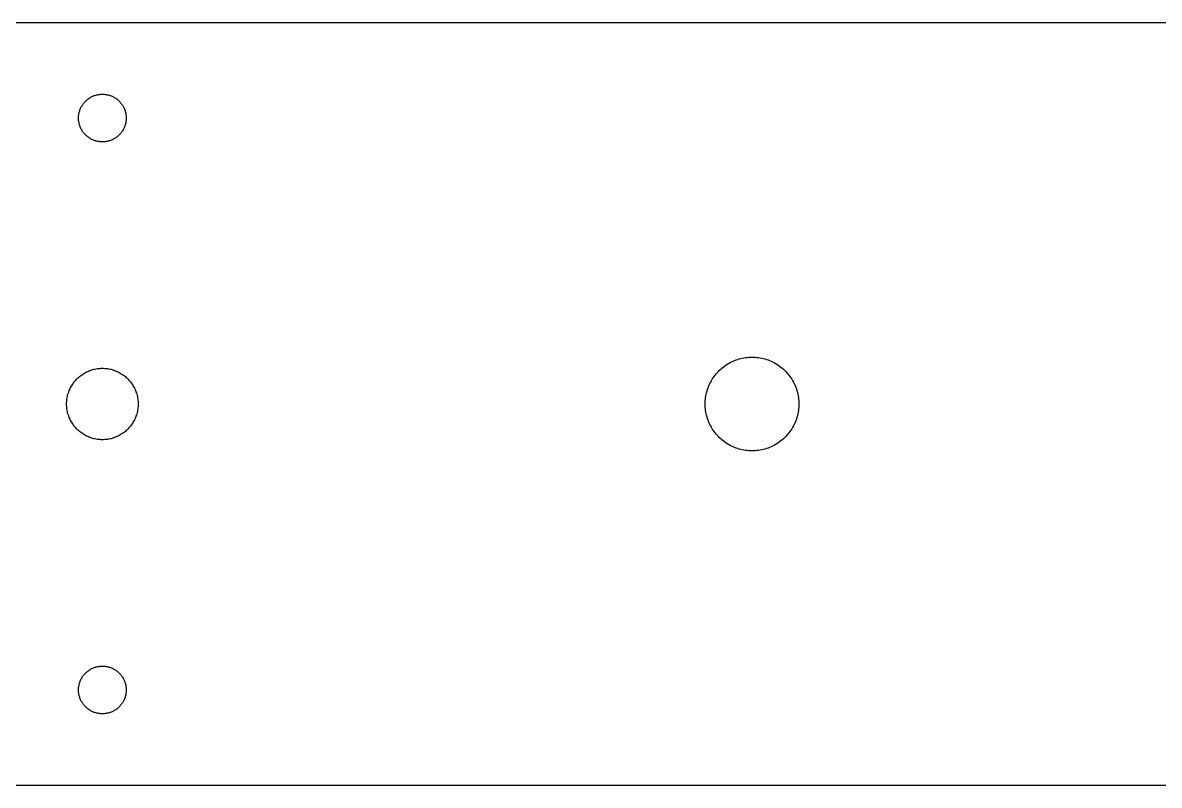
# Model space of a CAD drawing. Header units: metres. Extents: x -32 to 336, y -32 to 32.
# Drawn here: x 145.3 to 240.7, y -32 to 32 of the extents above; entities that cross this region are included whole.
import ezdxf

# ---------------------------------------------------------------- set-up
doc = ezdxf.new("R2010")
doc.units = ezdxf.units.M

msp = doc.modelspace()

# ---------------------------------------------------------------- linework, layer by layer
for p, q in [((304, 32), (0, 32)), ((151, 25.732), (151.061, 25.7659)), ((151.061, 25.7659), (151.123, 25.7976)), ((151.123, 25.7976), (151.187, 25.8271)), ((151.187, 25.8271), (151.251, 25.8544)), ((151.251, 25.8544), (151.316, 25.8794)), ((151.316, 25.8794), (151.382, 25.9021)), ((151.382, 25.9021), (151.449, 25.9225)), ((151.449, 25.9225), (151.516, 25.9406)), ((151.516, 25.9406), (151.584, 25.9563)), ((151.584, 25.9563), (151.653, 25.9696)), ((151.653, 25.9696), (151.722, 25.9805)), ((151.722, 25.9805), (151.791, 25.989)), ((151.791, 25.989), (151.86, 25.9951)), ((151.86, 25.9951), (151.93, 25.9988)), ((151.93, 25.9988), (152, 26)), ((152, 26), (152.07, 25.9988)), ((152.07, 25.9988), (152.14, 25.9951)), ((152.14, 25.9951), (152.209, 25.989)), ((152.209, 25.989), (152.278, 25.9805)), ((152.278, 25.9805), (152.347, 25.9696)), ((152.347, 25.9696), (152.416, 25.9563)), ((152.416, 25.9563), (152.484, 25.9406)), ((152.484, 25.9406), (152.551, 25.9225)), ((152.551, 25.9225), (152.618, 25.9021)), ((152.618, 25.9021), (152.684, 25.8794)), ((152.684, 25.8794), (152.749, 25.8544)), ((152.749, 25.8544), (152.813, 25.8271)), ((152.813, 25.8271), (152.877, 25.7976)), ((152.877, 25.7976), (152.939, 25.7659)), ((152.939, 25.7659), (153, 25.732)), ((150.146, 24.7492), (150.173, 24.8135)), ((150.173, 24.8135), (150.202, 24.8767)), ((150.202, 24.8767), (150.234, 24.9389)), ((150.234, 24.9389), (150.268, 25)), ((150.268, 25), (150.304, 25.0598)), ((150.304, 25.0598), (150.342, 25.1184)), ((150.342, 25.1184), (150.382, 25.1756)), ((150.382, 25.1756), (150.424, 25.2313)), ((150.424, 25.2313), (150.468, 25.2856)), ((150.468, 25.2856), (150.514, 25.3383)), ((150.514, 25.3383), (150.561, 25.3893)), ((150.561, 25.3893), (150.611, 25.4387)), ((150.611, 25.4387), (150.662, 25.4863)), ((150.662, 25.4863), (150.714, 25.5321)), ((150.714, 25.5321), (150.769, 25.576)), ((150.769, 25.576), (150.824, 25.618)), ((150.824, 25.618), (150.882, 25.6581)), ((150.882, 25.6581), (150.94, 25.6961)), ((150.94, 25.6961), (151, 25.732)), ((153, 25.732), (153.06, 25.6961)), ((153.06, 25.6961), (153.118, 25.6581)), ((153.118, 25.6581), (153.176, 25.618)), ((153.176, 25.618), (153.231, 25.576)), ((153.231, 25.576), (153.286, 25.5321)), ((153.286, 25.5321), (153.338, 25.4863)), ((153.338, 25.4863), (153.389, 25.4387)), ((153.389, 25.4387), (153.439, 25.3893)), ((153.439, 25.3893), (153.486, 25.3383)), ((153.486, 25.3383), (153.532, 25.2856)), ((153.532, 25.2856), (153.576, 25.2313)), ((153.576, 25.2313), (153.618, 25.1756)), ((153.618, 25.1756), (153.658, 25.1184)), ((153.658, 25.1184), (153.696, 25.0598)), ((153.696, 25.0598), (153.732, 25)), ((153.732, 25), (153.766, 24.9389)), ((153.766, 24.9389), (153.798, 24.8767)), ((153.798, 24.8767), (153.827, 24.8135)), ((153.827, 24.8135), (153.854, 24.7492)), ((150, 24), (150.001, 24.0698)), ((150.001, 23.9302), (150, 24)), ((150.001, 24.0698), (150.005, 24.1395)), ((150.005, 23.8605), (150.001, 23.9302)), ((150.005, 24.1395), (150.011, 24.209)), ((150.011, 23.7909), (150.005, 23.8605)), ((150.011, 24.209), (150.019, 24.2783)), ((150.019, 24.2783), (150.03, 24.3473)), ((150.03, 24.3473), (150.044, 24.4158)), ((150.044, 24.4158), (150.059, 24.4838)), ((150.059, 24.4838), (150.077, 24.5513)), ((150.077, 24.5513), (150.098, 24.618)), ((150.098, 24.618), (150.121, 24.684)), ((150.121, 24.684), (150.146, 24.7492)), ((153.854, 24.7492), (153.879, 24.684)), ((153.879, 24.684), (153.902, 24.618)), ((153.902, 24.618), (153.923, 24.5513)), ((153.923, 24.5513), (153.941, 24.4838)), ((153.941, 24.4838), (153.956, 24.4158)), ((153.956, 24.4158), (153.97, 24.3473)), ((153.97, 24.3473), (153.981, 24.2783)), ((153.981, 24.2783), (153.989, 24.209)), ((153.989, 24.209), (153.995, 24.1395)), ((153.995, 23.8605), (153.989, 23.7909)), ((153.995, 24.1395), (153.999, 24.0698)), ((153.999, 23.9302), (153.995, 23.8605)), ((153.999, 24.0698), (154, 24)), ((154, 24), (153.999, 23.9302)), ((150.019, 23.7216), (150.011, 23.7909)), ((150.03, 23.6527), (150.019, 23.7216)), ((150.044, 23.5842), (150.03, 23.6527)), ((150.059, 23.5161), (150.044, 23.5842)), ((150.077, 23.4487), (150.059, 23.5161)), ((150.098, 23.382), (150.077, 23.4487)), ((150.121, 23.3159), (150.098, 23.382)), ((150.146, 23.2508), (150.121, 23.3159)), ((150.173, 23.1865), (150.146, 23.2508)), ((150.202, 23.1232), (150.173, 23.1865)), ((150.234, 23.0611), (150.202, 23.1232)), ((150.268, 23), (150.234, 23.0611)), ((150.304, 22.9402), (150.268, 23)), ((150.342, 22.8816), (150.304, 22.9402)), ((153.696, 22.9402), (153.658, 22.8816)), ((153.732, 23), (153.696, 22.9402)), ((153.766, 23.0611), (153.732, 23)), ((153.798, 23.1232), (153.766, 23.0611)), ((153.827, 23.1865), (153.798, 23.1232)), ((153.854, 23.2508), (153.827, 23.1865)), ((153.879, 23.3159), (153.854, 23.2508)), ((153.902, 23.382), (153.879, 23.3159)), ((153.923, 23.4487), (153.902, 23.382)), ((153.941, 23.5161), (153.923, 23.4487)), ((153.956, 23.5842), (153.941, 23.5161)), ((153.97, 23.6527), (153.956, 23.5842)), ((153.981, 23.7216), (153.97, 23.6527)), ((153.989, 23.7909), (153.981, 23.7216)), ((150.382, 22.8244), (150.342, 22.8816)), ((150.424, 22.7687), (150.382, 22.8244)), ((150.468, 22.7144), (150.424, 22.7687)), ((150.514, 22.6617), (150.468, 22.7144)), ((150.561, 22.6107), (150.514, 22.6617)), ((150.611, 22.5613), (150.561, 22.6107)), ((150.662, 22.5137), (150.611, 22.5613)), ((150.714, 22.4679), (150.662, 22.5137)), ((150.769, 22.424), (150.714, 22.4679)), ((150.824, 22.382), (150.769, 22.424)), ((150.882, 22.3419), (150.824, 22.382)), ((150.94, 22.3039), (150.882, 22.3419)), ((151, 22.2679), (150.94, 22.3039)), ((151.061, 22.2341), (151, 22.2679)), ((151.123, 22.2024), (151.061, 22.2341)), ((151.187, 22.1729), (151.123, 22.2024)), ((151.251, 22.1456), (151.187, 22.1729)), ((151.316, 22.1206), (151.251, 22.1456)), ((151.382, 22.0979), (151.316, 22.1206)), ((151.449, 22.0775), (151.382, 22.0979)), ((151.516, 22.0594), (151.449, 22.0775)), ((151.584, 22.0437), (151.516, 22.0594)), ((151.653, 22.0304), (151.584, 22.0437)), ((151.722, 22.0195), (151.653, 22.0304)), ((151.791, 22.011), (151.722, 22.0195)), ((151.86, 22.0049), (151.791, 22.011)), ((151.93, 22.0012), (151.86, 22.0049)), ((152, 22), (151.93, 22.0012)), ((152.07, 22.0012), (152, 22)), ((152.14, 22.0049), (152.07, 22.0012)), ((152.209, 22.011), (152.14, 22.0049)), ((152.278, 22.0195), (152.209, 22.011)), ((152.347, 22.0304), (152.278, 22.0195)), ((152.416, 22.0437), (152.347, 22.0304)), ((152.484, 22.0594), (152.416, 22.0437)), ((152.551, 22.0775), (152.484, 22.0594)), ((152.618, 22.0979), (152.551, 22.0775)), ((152.684, 22.1206), (152.618, 22.0979)), ((152.749, 22.1456), (152.684, 22.1206)), ((152.813, 22.1729), (152.749, 22.1456)), ((152.877, 22.2024), (152.813, 22.1729)), ((152.939, 22.2341), (152.877, 22.2024)), ((153, 22.2679), (152.939, 22.2341)), ((153.06, 22.3039), (153, 22.2679)), ((153.118, 22.3419), (153.06, 22.3039)), ((153.176, 22.382), (153.118, 22.3419)), ((153.231, 22.424), (153.176, 22.382)), ((153.286, 22.4679), (153.231, 22.424)), ((153.338, 22.5137), (153.286, 22.4679)), ((153.389, 22.5613), (153.338, 22.5137)), ((153.439, 22.6107), (153.389, 22.5613)), ((153.486, 22.6617), (153.439, 22.6107)), ((153.532, 22.7144), (153.486, 22.6617)), ((153.576, 22.7687), (153.532, 22.7144)), ((153.618, 22.8244), (153.576, 22.7687)), ((153.658, 22.8816), (153.618, 22.8244)), ((205.549, 3.81325), (205.683, 3.84412)), ((205.683, 3.84412), (205.818, 3.87029)), ((205.818, 3.87029), (205.953, 3.89174)), ((205.953, 3.89174), (206.089, 3.90846)), ((206.089, 3.90846), (206.226, 3.92043)), ((206.226, 3.92043), (206.363, 3.9276)), ((206.363, 3.9276), (206.5, 3.92999)), ((206.5, 3.92999), (206.637, 3.9276)), ((206.637, 3.9276), (206.774, 3.92043)), ((206.774, 3.92043), (206.911, 3.90846)), ((206.911, 3.90846), (207.047, 3.89174)), ((207.047, 3.89174), (207.182, 3.87029)), ((207.182, 3.87029), (207.317, 3.84412)), ((207.317, 3.84412), (207.451, 3.81325)), ((151.073, 2.85316), (151.173, 2.88377)), ((151.173, 2.88377), (151.274, 2.91087)), ((151.274, 2.91087), (151.376, 2.93443)), ((151.376, 2.93443), (151.479, 2.95442)), ((151.479, 2.95442), (151.582, 2.97079)), ((151.582, 2.97079), (151.686, 2.98355)), ((151.686, 2.98355), (151.791, 2.99269)), ((151.791, 2.99269), (151.895, 2.99817)), ((151.895, 2.99817), (152, 3)), ((152, 3), (152.105, 2.99817)), ((152.105, 2.99817), (152.209, 2.99269)), ((152.209, 2.99269), (152.314, 2.98355)), ((152.314, 2.98355), (152.418, 2.97079)), ((152.418, 2.97079), (152.521, 2.95442)), ((152.521, 2.95442), (152.624, 2.93443)), ((152.624, 2.93443), (152.726, 2.91087)), ((152.726, 2.91087), (152.827, 2.88377)), ((152.827, 2.88377), (152.927, 2.85316)), ((203.77, 2.827), (203.87, 2.92055)), ((203.87, 2.92055), (203.974, 3.01054)), ((203.974, 3.01054), (204.08, 3.09688)), ((204.08, 3.09688), (204.19, 3.17943)), ((204.19, 3.17943), (204.302, 3.2581)), ((204.302, 3.2581), (204.417, 3.33282)), ((204.417, 3.33282), (204.535, 3.40347)), ((204.535, 3.40347), (204.655, 3.46997)), ((204.655, 3.46997), (204.777, 3.53226)), ((204.777, 3.53226), (204.902, 3.59023)), ((204.902, 3.59023), (205.028, 3.64383)), ((205.028, 3.64383), (205.156, 3.69298)), ((205.156, 3.69298), (205.286, 3.73764)), ((205.286, 3.73764), (205.417, 3.77776)), ((205.417, 3.77776), (205.549, 3.81325)), ((207.451, 3.81325), (207.583, 3.77776)), ((207.583, 3.77776), (207.714, 3.73764)), ((207.714, 3.73764), (207.844, 3.69298)), ((207.844, 3.69298), (207.972, 3.64383)), ((207.972, 3.64383), (208.098, 3.59023)), ((208.098, 3.59023), (208.223, 3.53226)), ((208.223, 3.53226), (208.345, 3.46997)), ((208.345, 3.46997), (208.465, 3.40347)), ((208.465, 3.40347), (208.583, 3.33282)), ((208.583, 3.33282), (208.698, 3.2581)), ((208.698, 3.2581), (208.81, 3.17943)), ((208.81, 3.17943), (208.92, 3.09688)), ((208.92, 3.09688), (209.026, 3.01054)), ((209.026, 3.01054), (209.13, 2.92055)), ((209.13, 2.92055), (209.23, 2.827)), ((149.636, 1.84697), (149.702, 1.92836)), ((149.702, 1.92836), (149.771, 2.00739)), ((149.771, 2.00739), (149.842, 2.08397)), ((149.842, 2.08397), (149.916, 2.158)), ((149.916, 2.158), (149.993, 2.22943)), ((149.993, 2.22943), (150.072, 2.29813)), ((150.072, 2.29813), (150.153, 2.36403)), ((150.153, 2.36403), (150.237, 2.42705)), ((150.237, 2.42705), (150.322, 2.48711)), ((150.322, 2.48711), (150.41, 2.54414)), ((150.41, 2.54414), (150.5, 2.59807)), ((150.5, 2.59807), (150.592, 2.64883)), ((150.592, 2.64883), (150.685, 2.69638)), ((150.685, 2.69638), (150.78, 2.74063)), ((150.78, 2.74063), (150.876, 2.78154)), ((150.876, 2.78154), (150.974, 2.81908)), ((150.974, 2.81908), (151.073, 2.85316)), ((152.927, 2.85316), (153.026, 2.81908)), ((153.026, 2.81908), (153.124, 2.78154)), ((153.124, 2.78154), (153.22, 2.74063)), ((153.22, 2.74063), (153.315, 2.69638)), ((153.315, 2.69638), (153.408, 2.64883)), ((153.408, 2.64883), (153.5, 2.59807)), ((153.5, 2.59807), (153.59, 2.54414)), ((153.59, 2.54414), (153.678, 2.48711)), ((153.678, 2.48711), (153.763, 2.42705)), ((153.763, 2.42705), (153.847, 2.36403)), ((153.847, 2.36403), (153.928, 2.29813)), ((153.928, 2.29813), (154.007, 2.22943)), ((154.007, 2.22943), (154.084, 2.158)), ((154.084, 2.158), (154.158, 2.08397)), ((154.158, 2.08397), (154.229, 2.00739)), ((154.229, 2.00739), (154.298, 1.92836)), ((154.298, 1.92836), (154.364, 1.84697)), ((203.03, 1.84502), (203.097, 1.965)), ((203.097, 1.965), (203.167, 2.08258)), ((203.167, 2.08258), (203.242, 2.19762)), ((203.242, 2.19762), (203.321, 2.30998)), ((203.321, 2.30998), (203.403, 2.41954)), ((203.403, 2.41954), (203.489, 2.52615)), ((203.489, 2.52615), (203.579, 2.62967)), ((203.579, 2.62967), (203.673, 2.73)), ((203.673, 2.73), (203.77, 2.827)), ((209.23, 2.827), (209.327, 2.73)), ((209.327, 2.73), (209.421, 2.62967)), ((209.421, 2.62967), (209.511, 2.52615)), ((209.511, 2.52615), (209.597, 2.41954)), ((209.597, 2.41954), (209.679, 2.30998)), ((209.679, 2.30998), (209.758, 2.19762)), ((209.758, 2.19762), (209.833, 2.08258)), ((209.833, 2.08258), (209.903, 1.965)), ((209.903, 1.965), (209.97, 1.84502)), ((149.147, 0.927048), (149.181, 1.02605)), ((149.181, 1.02605), (149.218, 1.12381)), ((149.218, 1.12381), (149.259, 1.2202)), ((149.259, 1.2202), (149.304, 1.31511)), ((149.304, 1.31511), (149.351, 1.4084)), ((149.351, 1.4084), (149.402, 1.49998)), ((149.402, 1.49998), (149.456, 1.58975)), ((149.456, 1.58975), (149.513, 1.67757)), ((149.513, 1.67757), (149.573, 1.76335)), ((149.573, 1.76335), (149.636, 1.84697)), ((154.364, 1.84697), (154.427, 1.76335)), ((154.427, 1.76335), (154.487, 1.67757)), ((154.487, 1.67757), (154.544, 1.58975)), ((154.544, 1.58975), (154.598, 1.49998)), ((154.598, 1.49998), (154.649, 1.4084)), ((154.649, 1.4084), (154.696, 1.31511)), ((154.696, 1.31511), (154.741, 1.2202)), ((154.741, 1.2202), (154.782, 1.12381)), ((154.782, 1.12381), (154.819, 1.02605)), ((154.819, 1.02605), (154.853, 0.927048)), ((202.687, 0.950745), (202.722, 1.08325)), ((202.722, 1.08325), (202.762, 1.21443)), ((202.762, 1.21443), (202.807, 1.34413)), ((202.807, 1.34413), (202.856, 1.4722)), ((202.856, 1.4722), (202.91, 1.59846)), ((202.91, 1.59846), (202.968, 1.72279)), ((202.968, 1.72279), (203.03, 1.84502)), ((209.97, 1.84502), (210.032, 1.72279)), ((210.032, 1.72279), (210.09, 1.59846)), ((210.09, 1.59846), (210.144, 1.4722)), ((210.144, 1.4722), (210.193, 1.34413)), ((210.193, 1.34413), (210.238, 1.21443)), ((210.238, 1.21443), (210.278, 1.08325)), ((210.278, 1.08325), (210.313, 0.950745)), ((149, 0), (149.002, 0.104691)), ((149.002, -0.104691), (149, 0)), ((149.002, 0.104691), (149.007, 0.209259)), ((149.007, 0.209259), (149.016, 0.313583)), ((149.016, 0.313583), (149.029, 0.417511)), ((149.029, 0.417511), (149.046, 0.520935)), ((149.046, 0.520935), (149.066, 0.623734)), ((149.066, 0.623734), (149.089, 0.725754)), ((149.089, 0.725754), (149.116, 0.826904)), ((149.116, 0.826904), (149.147, 0.927048)), ((154.853, 0.927048), (154.884, 0.826904)), ((154.884, 0.826904), (154.911, 0.725754)), ((154.911, 0.725754), (154.934, 0.623734)), ((154.934, 0.623734), (154.954, 0.520935)), ((154.954, 0.520935), (154.971, 0.417511)), ((154.971, 0.417511), (154.984, 0.313583)), ((154.984, 0.313583), (154.993, 0.209259)), ((154.993, 0.209259), (154.998, 0.104691)), ((154.998, 0.104691), (155, 0)), ((155, 0), (154.998, -0.104691)), ((202.57, 0), (202.572, 0.137146)), ((202.572, -0.137146), (202.57, 0)), ((202.572, 0.137146), (202.58, 0.274139)), ((202.58, 0.274139), (202.592, 0.410782)), ((202.592, 0.410782), (202.608, 0.546936)), ((202.608, 0.546936), (202.63, 0.682434)), ((202.63, 0.682434), (202.656, 0.817093)), ((202.656, 0.817093), (202.687, 0.950745)), ((210.313, 0.950745), (210.344, 0.817093)), ((210.344, 0.817093), (210.37, 0.682434)), ((210.37, 0.682434), (210.392, 0.546936)), ((210.392, 0.546936), (210.408, 0.410782)), ((210.408, 0.410782), (210.42, 0.274139)), ((210.42, 0.274139), (210.428, 0.137146)), ((210.428, 0.137146), (210.43, 0)), ((210.43, 0), (210.428, -0.137146)), ((149.007, -0.209259), (149.002, -0.104691)), ((149.016, -0.313583), (149.007, -0.209259)), ((149.029, -0.417511), (149.016, -0.313583)), ((149.046, -0.520935), (149.029, -0.417511)), ((149.066, -0.623734), (149.046, -0.520935)), ((149.089, -0.725754), (149.066, -0.623734)), ((149.116, -0.826904), (149.089, -0.725754)), ((149.147, -0.927048), (149.116, -0.826904)), ((149.181, -1.02605), (149.147, -0.927048)), ((154.853, -0.927048), (154.819, -1.02605)), ((154.884, -0.826904), (154.853, -0.927048)), ((154.911, -0.725754), (154.884, -0.826904)), ((154.934, -0.623734), (154.911, -0.725754)), ((154.954, -0.520935), (154.934, -0.623734)), ((154.971, -0.417511), (154.954, -0.520935)), ((154.984, -0.313583), (154.971, -0.417511)), ((154.993, -0.209259), (154.984, -0.313583)), ((154.998, -0.104691), (154.993, -0.209259)), ((202.58, -0.274139), (202.572, -0.137146)), ((202.592, -0.410782), (202.58, -0.274139)), ((202.608, -0.546936), (202.592, -0.410782)), ((202.63, -0.682434), (202.608, -0.546936)), ((202.656, -0.817093), (202.63, -0.682434)), ((202.687, -0.950745), (202.656, -0.817093)), ((202.722, -1.08325), (202.687, -0.950745)), ((210.313, -0.950745), (210.278, -1.08325)), ((210.344, -0.817093), (210.313, -0.950745)), ((210.37, -0.682434), (210.344, -0.817093)), ((210.392, -0.546936), (210.37, -0.682434)), ((210.408, -0.410782), (210.392, -0.546936)), ((210.42, -0.274139), (210.408, -0.410782)), ((210.428, -0.137146), (210.42, -0.274139)), ((149.218, -1.12381), (149.181, -1.02605)), ((149.259, -1.2202), (149.218, -1.12381)), ((149.304, -1.31511), (149.259, -1.2202)), ((149.351, -1.4084), (149.304, -1.31511)), ((149.402, -1.5), (149.351, -1.4084)), ((149.456, -1.58975), (149.402, -1.5)), ((149.513, -1.67757), (149.456, -1.58975)), ((149.573, -1.76335), (149.513, -1.67757)), ((149.636, -1.84697), (149.573, -1.76335)), ((149.702, -1.92836), (149.636, -1.84697)), ((154.364, -1.84697), (154.298, -1.92836)), ((154.427, -1.76335), (154.364, -1.84697)), ((154.487, -1.67757), (154.427, -1.76335)), ((154.544, -1.58975), (154.487, -1.67757)), ((154.598, -1.5), (154.544, -1.58975)), ((154.649, -1.4084), (154.598, -1.5)), ((154.696, -1.31511), (154.649, -1.4084)), ((154.741, -1.2202), (154.696, -1.31511)), ((154.782, -1.12381), (154.741, -1.2202)), ((154.819, -1.02605), (154.782, -1.12381)), ((202.762, -1.21443), (202.722, -1.08325)), ((202.807, -1.34413), (202.762, -1.21443)), ((202.856, -1.4722), (202.807, -1.34413)), ((202.91, -1.59846), (202.856, -1.4722)), ((202.968, -1.72279), (202.91, -1.59846)), ((203.03, -1.84502), (202.968, -1.72279)), ((203.097, -1.965), (203.03, -1.84502)), ((209.97, -1.84502), (209.903, -1.965)), ((210.032, -1.72279), (209.97, -1.84502)), ((210.09, -1.59846), (210.032, -1.72279)), ((210.144, -1.4722), (210.09, -1.59846)), ((210.193, -1.34413), (210.144, -1.4722)), ((210.238, -1.21443), (210.193, -1.34413)), ((210.278, -1.08325), (210.238, -1.21443)), ((149.771, -2.00739), (149.702, -1.92836)), ((149.842, -2.08397), (149.771, -2.00739)), ((149.916, -2.158), (149.842, -2.08397)), ((149.993, -2.22943), (149.916, -2.158)), ((150.072, -2.29813), (149.993, -2.22943)), ((150.153, -2.36403), (150.072, -2.29813)), ((150.237, -2.42705), (150.153, -2.36403)), ((150.322, -2.48711), (150.237, -2.42705)), ((150.41, -2.54414), (150.322, -2.48711)), ((150.5, -2.59807), (150.41, -2.54414)), ((150.592, -2.64883), (150.5, -2.59807)), ((150.685, -2.69638), (150.592, -2.64883)), ((150.78, -2.74063), (150.685, -2.69638)), ((150.876, -2.78154), (150.78, -2.74063)), ((150.974, -2.81908), (150.876, -2.78154)), ((151.073, -2.85316), (150.974, -2.81908)), ((151.173, -2.88377), (151.073, -2.85316)), ((152.927, -2.85316), (152.827, -2.88377)), ((153.026, -2.81908), (152.927, -2.85316)), ((153.124, -2.78154), (153.026, -2.81908)), ((153.22, -2.74063), (153.124, -2.78154)), ((153.315, -2.69638), (153.22, -2.74063)), ((153.408, -2.64883), (153.315, -2.69638)), ((153.5, -2.59807), (153.408, -2.64883)), ((153.59, -2.54414), (153.5, -2.59807)), ((153.678, -2.48711), (153.59, -2.54414)), ((153.763, -2.42705), (153.678, -2.48711)), ((153.847, -2.36403), (153.763, -2.42705)), ((153.928, -2.29813), (153.847, -2.36403)), ((154.007, -2.22943), (153.928, -2.29813)), ((154.084, -2.158), (154.007, -2.22943)), ((154.158, -2.08397), (154.084, -2.158)), ((154.229, -2.00739), (154.158, -2.08397)), ((154.298, -1.92836), (154.229, -2.00739)), ((203.167, -2.08258), (203.097, -1.965)), ((203.242, -2.19762), (203.167, -2.08258)), ((203.321, -2.30998), (203.242, -2.19762)), ((203.403, -2.41954), (203.321, -2.30998)), ((203.489, -2.52615), (203.403, -2.41954)), ((203.579, -2.62967), (203.489, -2.52615)), ((203.673, -2.73), (203.579, -2.62967)), ((203.77, -2.827), (203.673, -2.73)), ((203.87, -2.92055), (203.77, -2.827)), ((209.23, -2.827), (209.13, -2.92055)), ((209.327, -2.73), (209.23, -2.827)), ((209.421, -2.62967), (209.327, -2.73)), ((209.511, -2.52615), (209.421, -2.62967)), ((209.597, -2.41954), (209.511, -2.52615)), ((209.679, -2.30998), (209.597, -2.41954)), ((209.758, -2.19762), (209.679, -2.30998)), ((209.833, -2.08258), (209.758, -2.19762)), ((209.903, -1.965), (209.833, -2.08258)), ((151.274, -2.91087), (151.173, -2.88377)), ((151.376, -2.93443), (151.274, -2.91087)), ((151.479, -2.95442), (151.376, -2.93443)), ((151.582, -2.97079), (151.479, -2.95442)), ((151.686, -2.98355), (151.582, -2.97079)), ((151.791, -2.99269), (151.686, -2.98355)), ((151.895, -2.99817), (151.791, -2.99269)), ((152, -3), (151.895, -2.99817)), ((152.105, -2.99817), (152, -3)), ((152.209, -2.99269), (152.105, -2.99817)), ((152.314, -2.98355), (152.209, -2.99269)), ((152.418, -2.97079), (152.314, -2.98355)), ((152.521, -2.95442), (152.418, -2.97079)), ((152.624, -2.93443), (152.521, -2.95442)), ((152.726, -2.91087), (152.624, -2.93443)), ((152.827, -2.88377), (152.726, -2.91087)), ((203.974, -3.01054), (203.87, -2.92055)), ((204.08, -3.09688), (203.974, -3.01054)), ((204.19, -3.17943), (204.08, -3.09688)), ((204.302, -3.2581), (204.19, -3.17943)), ((204.417, -3.33282), (204.302, -3.2581)), ((204.535, -3.40347), (204.417, -3.33282)), ((204.655, -3.46997), (204.535, -3.40347)), ((204.777, -3.53226), (204.655, -3.46997)), ((204.902, -3.59023), (204.777, -3.53226)), ((205.028, -3.64383), (204.902, -3.59023)), ((205.156, -3.69298), (205.028, -3.64383)), ((205.286, -3.73764), (205.156, -3.69298)), ((205.417, -3.77776), (205.286, -3.73764)), ((205.549, -3.81325), (205.417, -3.77776)), ((205.683, -3.84412), (205.549, -3.81325)), ((207.451, -3.81325), (207.317, -3.84412)), ((207.583, -3.77776), (207.451, -3.81325)), ((207.714, -3.73764), (207.583, -3.77776)), ((207.844, -3.69298), (207.714, -3.73764)), ((207.972, -3.64383), (207.844, -3.69298)), ((208.098, -3.59023), (207.972, -3.64383)), ((208.223, -3.53226), (208.098, -3.59023)), ((208.345, -3.46997), (208.223, -3.53226)), ((208.465, -3.40347), (208.345, -3.46997)), ((208.583, -3.33282), (208.465, -3.40347)), ((208.698, -3.2581), (208.583, -3.33282)), ((208.81, -3.17943), (208.698, -3.2581)), ((208.92, -3.09688), (208.81, -3.17943)), ((209.026, -3.01054), (208.92, -3.09688)), ((209.13, -2.92055), (209.026, -3.01054)), ((205.818, -3.87029), (205.683, -3.84412)), ((205.953, -3.89174), (205.818, -3.87029)), ((206.089, -3.90846), (205.953, -3.89174)), ((206.226, -3.92043), (206.089, -3.90846)), ((206.363, -3.9276), (206.226, -3.92043)), ((206.5, -3.92999), (206.363, -3.9276)), ((206.637, -3.9276), (206.5, -3.92999)), ((206.774, -3.92043), (206.637, -3.9276)), ((206.911, -3.90846), (206.774, -3.92043)), ((207.047, -3.89174), (206.911, -3.90846)), ((207.182, -3.87029), (207.047, -3.89174)), ((207.317, -3.84412), (207.182, -3.87029)), ((150.304, -22.9402), (150.342, -22.8816)), ((150.342, -22.8816), (150.382, -22.8244)), ((150.382, -22.8244), (150.424, -22.7687)), ((150.424, -22.7687), (150.468, -22.7144)), ((150.468, -22.7144), (150.514, -22.6617)), ((150.514, -22.6617), (150.561, -22.6107)), ((150.561, -22.6107), (150.611, -22.5613)), ((150.611, -22.5613), (150.662, -22.5137)), ((150.662, -22.5137), (150.714, -22.4679)), ((150.714, -22.4679), (150.769, -22.424)), ((150.769, -22.424), (150.824, -22.382)), ((150.824, -22.382), (150.882, -22.3419)), ((150.882, -22.3419), (150.94, -22.3039)), ((150.94, -22.3039), (151, -22.2679)), ((151, -22.2679), (151.061, -22.2341)), ((151.061, -22.2341), (151.123, -22.2024)), ((151.123, -22.2024), (151.187, -22.1729)), ((151.187, -22.1729), (151.251, -22.1456)), ((151.251, -22.1456), (151.316, -22.1206)), ((151.316, -22.1206), (151.382, -22.0979)), ((151.382, -22.0979), (151.449, -22.0775)), ((151.449, -22.0775), (151.516, -22.0594)), ((151.516, -22.0594), (151.584, -22.0437)), ((151.584, -22.0437), (151.653, -22.0304)), ((151.653, -22.0304), (151.722, -22.0195)), ((151.722, -22.0195), (151.791, -22.011)), ((151.791, -22.011), (151.86, -22.0049)), ((151.86, -22.0049), (151.93, -22.0012)), ((151.93, -22.0012), (152, -22)), ((152, -22), (152.07, -22.0012)), ((152.07, -22.0012), (152.14, -22.0049)), ((152.14, -22.0049), (152.209, -22.011)), ((152.209, -22.011), (152.278, -22.0195)), ((152.278, -22.0195), (152.347, -22.0304)), ((152.347, -22.0304), (152.416, -22.0437)), ((152.416, -22.0437), (152.484, -22.0594)), ((152.484, -22.0594), (152.551, -22.0775)), ((152.551, -22.0775), (152.618, -22.0979)), ((152.618, -22.0979), (152.684, -22.1206)), ((152.684, -22.1206), (152.749, -22.1456)), ((152.749, -22.1456), (152.813, -22.1729)), ((152.813, -22.1729), (152.877, -22.2024)), ((152.877, -22.2024), (152.939, -22.2341)), ((152.939, -22.2341), (153, -22.2679)), ((153, -22.2679), (153.06, -22.3039)), ((153.06, -22.3039), (153.118, -22.3419)), ((153.118, -22.3419), (153.176, -22.382)), ((153.176, -22.382), (153.231, -22.424)), ((153.231, -22.424), (153.286, -22.4679)), ((153.286, -22.4679), (153.338, -22.5137)), ((153.338, -22.5137), (153.389, -22.5613)), ((153.389, -22.5613), (153.439, -22.6107)), ((153.439, -22.6107), (153.486, -22.6617)), ((153.486, -22.6617), (153.532, -22.7144)), ((153.532, -22.7144), (153.576, -22.7687)), ((153.576, -22.7687), (153.618, -22.8244)), ((153.618, -22.8244), (153.658, -22.8816)), ((153.658, -22.8816), (153.696, -22.9402)), ((150.005, -23.8605), (150.011, -23.7909)), ((150.011, -23.7909), (150.019, -23.7216)), ((150.019, -23.7216), (150.03, -23.6527)), ((150.03, -23.6527), (150.044, -23.5842)), ((150.044, -23.5842), (150.059, -23.5161)), ((150.059, -23.5161), (150.077, -23.4487)), ((150.077, -23.4487), (150.098, -23.382)), ((150.098, -23.382), (150.121, -23.3159)), ((150.121, -23.3159), (150.146, -23.2508)), ((150.146, -23.2508), (150.173, -23.1865)), ((150.173, -23.1865), (150.202, -23.1232)), ((150.202, -23.1232), (150.234, -23.0611)), ((150.234, -23.0611), (150.268, -23)), ((150.268, -23), (150.304, -22.9402)), ((153.696, -22.9402), (153.732, -23)), ((153.732, -23), (153.766, -23.0611)), ((153.766, -23.0611), (153.798, -23.1232)), ((153.798, -23.1232), (153.827, -23.1865)), ((153.827, -23.1865), (153.854, -23.2508)), ((153.854, -23.2508), (153.879, -23.3159)), ((153.879, -23.3159), (153.902, -23.382)), ((153.902, -23.382), (153.923, -23.4487)), ((153.923, -23.4487), (153.941, -23.5161)), ((153.941, -23.5161), (153.956, -23.5842)), ((153.956, -23.5842), (153.97, -23.6527)), ((153.97, -23.6527), (153.981, -23.7216)), ((153.981, -23.7216), (153.989, -23.7909)), ((153.989, -23.7909), (153.995, -23.8605)), ((150, -24), (150.001, -23.9302)), ((150.001, -24.0698), (150, -24)), ((150.001, -23.9302), (150.005, -23.8605)), ((150.005, -24.1395), (150.001, -24.0698)), ((150.011, -24.209), (150.005, -24.1395)), ((150.019, -24.2783), (150.011, -24.209)), ((150.03, -24.3473), (150.019, -24.2783)), ((150.044, -24.4158), (150.03, -24.3473)), ((150.059, -24.4838), (150.044, -24.4158)), ((150.077, -24.5513), (150.059, -24.4838)), ((150.098, -24.618), (150.077, -24.5513)), ((150.121, -24.684), (150.098, -24.618)), ((150.146, -24.7492), (150.121, -24.684)), ((150.173, -24.8135), (150.146, -24.7492)), ((153.854, -24.7492), (153.827, -24.8135)), ((153.879, -24.684), (153.854, -24.7492)), ((153.902, -24.618), (153.879, -24.684)), ((153.923, -24.5513), (153.902, -24.618)), ((153.941, -24.4838), (153.923, -24.5513)), ((153.956, -24.4158), (153.941, -24.4838)), ((153.97, -24.3473), (153.956, -24.4158)), ((153.981, -24.2783), (153.97, -24.3473)), ((153.989, -24.209), (153.981, -24.2783)), ((153.995, -24.1395), (153.989, -24.209)), ((153.995, -23.8605), (153.999, -23.9302)), ((153.999, -24.0698), (153.995, -24.1395)), ((153.999, -23.9302), (154, -24)), ((154, -24), (153.999, -24.0698)), ((150.202, -24.8767), (150.173, -24.8135)), ((150.234, -24.9389), (150.202, -24.8767)), ((150.268, -25), (150.234, -24.9389)), ((150.304, -25.0598), (150.268, -25)), ((150.342, -25.1184), (150.304, -25.0598)), ((150.382, -25.1756), (150.342, -25.1184)), ((150.424, -25.2313), (150.382, -25.1756)), ((150.468, -25.2856), (150.424, -25.2313)), ((150.514, -25.3383), (150.468, -25.2856)), ((150.561, -25.3893), (150.514, -25.3383)), ((150.611, -25.4387), (150.561, -25.3893)), ((150.662, -25.4863), (150.611, -25.4387)), ((150.714, -25.5321), (150.662, -25.4863)), ((150.769, -25.576), (150.714, -25.5321)), ((150.824, -25.618), (150.769, -25.576)), ((150.882, -25.6581), (150.824, -25.618)), ((150.94, -25.6961), (150.882, -25.6581)), ((151, -25.732), (150.94, -25.6961)), ((151.061, -25.7659), (151, -25.732)), ((153, -25.732), (152.939, -25.7659)), ((153.06, -25.6961), (153, -25.732)), ((153.118, -25.6581), (153.06, -25.6961)), ((153.176, -25.618), (153.118, -25.6581)), ((153.231, -25.576), (153.176, -25.618)), ((153.286, -25.5321), (153.231, -25.576)), ((153.338, -25.4863), (153.286, -25.5321)), ((153.389, -25.4387), (153.338, -25.4863)), ((153.439, -25.3893), (153.389, -25.4387)), ((153.486, -25.3383), (153.439, -25.3893)), ((153.532, -25.2856), (153.486, -25.3383)), ((153.576, -25.2313), (153.532, -25.2856)), ((153.618, -25.1756), (153.576, -25.2313)), ((153.658, -25.1184), (153.618, -25.1756)), ((153.696, -25.0598), (153.658, -25.1184)), ((153.732, -25), (153.696, -25.0598)), ((153.766, -24.9389), (153.732, -25)), ((153.798, -24.8767), (153.766, -24.9389)), ((153.827, -24.8135), (153.798, -24.8767)), ((151.123, -25.7976), (151.061, -25.7659)), ((151.187, -25.8271), (151.123, -25.7976)), ((151.251, -25.8544), (151.187, -25.8271)), ((151.316, -25.8794), (151.251, -25.8544)), ((151.382, -25.9021), (151.316, -25.8794)), ((151.449, -25.9225), (151.382, -25.9021)), ((151.516, -25.9406), (151.449, -25.9225)), ((151.584, -25.9563), (151.516, -25.9406)), ((151.653, -25.9696), (151.584, -25.9563)), ((151.722, -25.9805), (151.653, -25.9696)), ((151.791, -25.989), (151.722, -25.9805)), ((151.86, -25.9951), (151.791, -25.989)), ((151.93, -25.9988), (151.86, -25.9951)), ((152, -26), (151.93, -25.9988)), ((152.07, -25.9988), (152, -26)), ((152.14, -25.9951), (152.07, -25.9988)), ((152.209, -25.989), (152.14, -25.9951)), ((152.278, -25.9805), (152.209, -25.989)), ((152.347, -25.9696), (152.278, -25.9805)), ((152.416, -25.9563), (152.347, -25.9696)), ((152.484, -25.9406), (152.416, -25.9563)), ((152.551, -25.9225), (152.484, -25.9406)), ((152.618, -25.9021), (152.551, -25.9225)), ((152.684, -25.8794), (152.618, -25.9021)), ((152.749, -25.8544), (152.684, -25.8794)), ((152.813, -25.8271), (152.749, -25.8544)), ((152.877, -25.7976), (152.813, -25.8271)), ((152.939, -25.7659), (152.877, -25.7976)), ((0, -32), (304, -32))]:
    msp.add_line(p, q)

doc.saveas('drawing.dxf')
